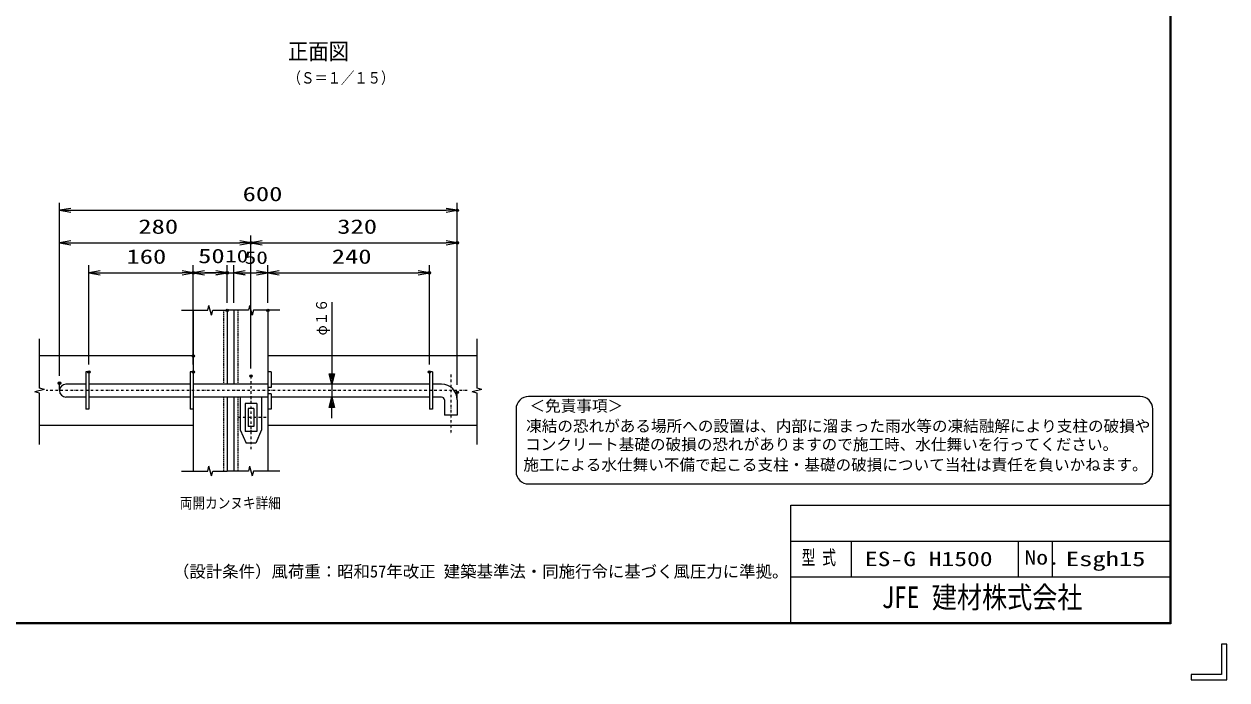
# Model space of a CAD drawing. Units: millimetres, scale not verified. Extents: x -4425 to 4425, y -3150 to 3150.
# Drawn here: x -384 to 4425, y -3150 to -526 of the extents above; entities that cross this region are included whole.
import ezdxf
from ezdxf.enums import TextEntityAlignment as Align

# ---------------------------------------------------------------- set-up
doc = ezdxf.new("R2010")
doc.units = ezdxf.units.MM
doc.header["$LTSCALE"] = 20
doc.header["$PDMODE"] = 32
doc.header["$PDSIZE"] = 10
doc.linetypes.add('USER1', pattern=[1.01, 0.5, -0.25, 0.01, -0.25])
doc.linetypes.add('USER2', pattern=[0.375, 0.25, -0.125])
for name, color, linetype, lineweight in [('0-0_1', 7, 'Continuous', 25), ('0-3_0', 1, 'Continuous', 25), ('0-5_WAKU', 7, 'Continuous', 25), ('0-6_D-TTL-TXT', 2, 'Continuous', 25)]:
    doc.layers.add(name, color=color, linetype=linetype, lineweight=lineweight)
doc.layers.add('0-4_DEFPOINTS', color=7, linetype='Continuous')
doc.styles.add('ＭＳ ゴシック', font='')
doc.styles.get('ＭＳ ゴシック').set_extended_font_data('MS Gothic')

# ---------------------------------------------------------------- blocks, each defined once
blk = doc.blocks.new('DARROWS')
at = {"layer": '0-3_0', "color": 2}
blk.add_line((0, 0), (-19.982, 0), dxfattribs=at)
blk.add_lwpolyline([(-20, -3.333), (0, 0), (-20, 3.333)], dxfattribs=at)

msp = doc.modelspace()

# ---------------------------------------------------------------- linework, layer by layer
at = {"layer": '0-0_1'}
for p, q in [((292.29, -1671.15), (292.29, -2314.35)), ((427.9, -1671.15), (427.9, -1966.84)), ((454.93, -1671.15), (454.93, -1966.84)), ((590.55, -1671.15), (590.55, -2314.35)), ((292.29, -1854.05), (-322.16, -1854.05)), ((1427.07, -1854.05), (590.55, -1854.05)), ((-137.79, -1918.07), (-137.79, -2067.43)), ((-125.22, -1918.07), (-137.79, -1918.07)), ((-125.22, -1918.07), (-125.22, -2067.43)), ((292.29, -1918.07), (279.72, -1918.07)), ((279.72, -1918.07), (279.72, -2067.43)), ((603.12, -1918.07), (590.55, -1918.07)), ((603.12, -1918.07), (603.12, -1980.46)), ((1236.22, -1918.07), (1236.22, -2067.43)), ((1248.79, -1918.07), (1236.22, -1918.07)), ((1248.79, -1918.07), (1248.79, -2067.43)), ((-242.93, -1992.75), (-242.93, -1962.78)), ((-242.93, -1992.75), (-242.93, -1962.78)), ((-137.79, -1966.84), (-217.02, -1966.84)), ((279.72, -1966.84), (-125.22, -1966.84)), ((590.55, -1966.84), (292.29, -1966.84)), ((1236.22, -1966.84), (603.12, -1966.84)), ((1284.98, -1966.84), (1248.79, -1966.84)), ((-137.79, -2018.66), (-217.02, -2018.66)), ((279.72, -2018.66), (-125.22, -2018.66)), ((590.55, -2018.66), (292.29, -2018.66)), ((427.9, -2018.66), (427.9, -2314.35)), ((454.93, -2018.66), (454.93, -2314.35)), ((479.99, -2018.66), (479.99, -2149.84)), ((565.49, -2018.66), (565.49, -2149.84)), ((603.12, -1980.46), (590.55, -1980.46)), ((603.12, -2005.04), (590.55, -2005.04)), ((603.12, -2005.04), (603.12, -2067.43)), ((1236.22, -2018.66), (603.12, -2018.66)), ((1284.98, -2018.66), (1248.79, -2018.66)), ((1347.83, -2029.69), (1347.83, -1999.72)), ((1347.83, -2029.69), (1347.83, -1999.72)), ((-125.22, -2067.43), (-137.79, -2067.43)), ((292.29, -2067.43), (279.72, -2067.43)), ((499.17, -2044.74), (499.17, -2155.82)), ((546.31, -2044.74), (499.17, -2044.74)), ((510.99, -2064.22), (510.99, -2136.34)), ((534.49, -2064.22), (510.99, -2064.22)), ((534.49, -2064.22), (534.49, -2136.34)), ((546.31, -2044.74), (546.31, -2155.82)), ((603.12, -2067.43), (590.55, -2067.43)), ((1248.79, -2067.43), (1236.22, -2067.43)), ((1296.04, -2029.69), (1296.04, -2090.3)), ((1347.83, -2029.69), (1347.83, -2090.3)), ((1347.83, -2090.3), (1296.04, -2090.3)), ((292.29, -2131.45), (-322.16, -2131.45)), ((479.99, -2149.84), (503.55, -2203.08)), ((546.31, -2155.82), (499.17, -2155.82)), ((534.49, -2136.34), (510.99, -2136.34)), ((565.49, -2149.84), (541.93, -2203.08)), ((1427.07, -2131.45), (590.55, -2131.45)), ((541.93, -2203.08), (503.55, -2203.08))]:
    msp.add_line(p, q, dxfattribs=at)
at = {"layer": '0-0_1', "color": 4}
for p, q in [((365.27, -1690.45), (354.93, -1651.85)), ((365.27, -1690.45), (370.44, -1671.15)), ((370.44, -1671.15), (427.9, -1671.15)), ((512.4, -1671.15), (427.9, -1671.15)), ((517.57, -1651.85), (512.4, -1671.15)), ((517.57, -1651.85), (527.91, -1690.45)), ((-322.16, -1982.41), (-322.16, -1785.01)), ((1427.07, -1982.41), (1427.07, -1785.01)), ((846.13, -1966.84), (846.13, -2018.66)), ((-302.86, -1987.58), (-341.46, -1997.92)), ((-302.86, -1987.58), (-322.16, -1982.41)), ((1446.37, -1987.58), (1407.76, -1997.92)), ((1446.37, -1987.58), (1427.07, -1982.41)), ((365.27, -2333.65), (354.93, -2295.05)), ((517.57, -2295.05), (512.4, -2314.35)), ((517.57, -2295.05), (527.91, -2333.65)), ((365.27, -2333.65), (370.44, -2314.35)), ((370.44, -2314.35), (427.9, -2314.35)), ((512.4, -2314.35), (427.9, -2314.35))]:
    msp.add_line(p, q, dxfattribs=at)
at = {"layer": '0-0_1', "linetype": 'USER2'}
for p, q in [((412.67, -1671.15), (412.67, -1966.84)), ((470.17, -1671.15), (470.17, -1966.84)), ((412.67, -2018.66), (412.67, -2314.35)), ((470.17, -2018.66), (470.17, -2314.35))]:
    msp.add_line(p, q, dxfattribs=at)
at = {"layer": '0-0_1', "color": 4, "linetype": 'USER1'}
for p, q in [((522.74, -1934.26), (522.74, -2226.86)), ((1321.94, -1928.48), (1321.94, -2168.25)), ((1386.98, -1992.75), (-296.61, -1992.75)), ((582.97, -2100.28), (473.54, -2100.28))]:
    msp.add_line(p, q, dxfattribs=at)
at = {"layer": '0-0_1', "color": 4}
for points in [[(244.56, -1671.15), (349.75, -1671.15), (354.93, -1651.85)], [(638.27, -1671.15), (533.08, -1671.15), (527.91, -1690.45)], [(846.13, -1639.09), (846.13, -1966.84), (835.63, -1924.88), (856.62, -1924.88), (846.13, -1966.84)], [(851.37, -1924.88), (846.13, -1945.86), (840.88, -1924.88)], [(-322.16, -2208.06), (-322.16, -2003.09), (-341.46, -1997.92)], [(846.13, -2102.59), (846.13, -2018.66), (856.62, -2060.62), (835.63, -2060.62), (846.13, -2018.66)], [(1427.07, -2208.06), (1427.07, -2003.09), (1407.76, -1997.92)], [(840.88, -2060.62), (846.13, -2039.64), (851.37, -2060.62)], [(244.56, -2314.35), (349.75, -2314.35), (354.93, -2295.05)], [(638.27, -2314.35), (533.08, -2314.35), (527.91, -2333.65)]]:
    msp.add_lwpolyline(points, dxfattribs=at)
at = {"layer": '0-0_1'}
for centre, radius, start, end in [((-217.02, -1992.75), 25.91, 90, 270), ((1284.98, -2029.69), 62.85, 0.00042, 90.00038), ((1284.98, -2029.69), 11.06, 0, 90)]:
    msp.add_arc(centre, radius, start, end, dxfattribs=at)
at = {"layer": '0-3_0'}
for p, q in [((-242.93, -1932.78), (-242.93, -1241)), ((1347.83, -1969.72), (1347.83, -1241)), ((-242.93, -1932.78), (-242.93, -1371.39)), ((522.74, -1904.26), (522.74, -1371.39)), ((522.74, -1904.26), (522.74, -1371.39)), ((1347.83, -1969.72), (1347.83, -1371.39)), ((-125.22, -1888.07), (-125.22, -1491.28)), ((292.29, -1888.07), (292.29, -1491.28)), ((292.29, -1824.05), (292.29, -1491.28)), ((427.9, -1611.15), (427.9, -1491)), ((427.9, -1641.15), (427.9, -1491.28)), ((454.93, -1641.15), (454.93, -1491)), ((454.93, -1641.15), (454.93, -1491.28)), ((590.55, -1641.15), (590.55, -1491.28)), ((590.55, -1641.15), (590.55, -1491.28)), ((1236.22, -1888.07), (1236.22, -1491.28))]:
    msp.add_line(p, q, dxfattribs=at)
at = {"layer": '0-3_0', "color": 2}
for p, q in [((-197.93, -1271), (1302.83, -1271)), ((-197.93, -1401.39), (477.74, -1401.39)), ((567.74, -1401.39), (1302.83, -1401.39)), ((-80.22, -1521.28), (247.29, -1521.28)), ((337.29, -1521.28), (382.9, -1521.28)), ((382.9, -1521), (337.9, -1521)), ((427.9, -1521), (454.93, -1521)), ((499.93, -1521), (544.93, -1521)), ((499.93, -1521.28), (545.55, -1521.28)), ((635.55, -1521.28), (1191.22, -1521.28))]:
    msp.add_line(p, q, dxfattribs=at)
at = {"layer": '0-4_DEFPOINTS'}
for p in [(1347.83, -1271), (522.74, -1401.39), (1347.83, -1401.39), (292.29, -1521.28), (427.9, -1521.28), (1236.22, -1521.28), (427.9, -1671.15), (590.55, -1671.15), (292.29, -1854.05), (-125.22, -1918.07), (292.29, -1918.07), (1236.22, -1918.07), (-242.93, -1962.78), (522.74, -1934.26), (1347.83, -1999.72)]:
    msp.add_point(p, dxfattribs=at)
at = {"layer": '0-5_WAKU'}
for p, q in [((2681.6, -2450.93), (4196.05, -2450.93)), ((2681.6, -2921), (2681.6, -2450.93)), ((2681.6, -2594.18), (4196.05, -2594.18)), ((2923.78, -2737.43), (2923.78, -2594.18)), ((3591.24, -2737.43), (3591.24, -2594.18)), ((3727.32, -2737.43), (3727.32, -2594.18)), ((2681.6, -2737.43), (4196.05, -2737.43)), ((4403.56, -3006.75), (4403.56, -3128.51)), ((4281.8, -3150), (4425.05, -3150))]:
    msp.add_line(p, q, dxfattribs=at)
msp.add_lwpolyline([(-4049.95, 2925), (4200.05, 2925), (4200.05, -2925), (-4049.95, -2925)], close=True, dxfattribs=at)
for points in [[(4198.05, 2923), (4198.05, -2923), (-4047.95, -2923)], [(4196.05, 2921), (4196.05, -2921), (-4045.95, -2921)], [(4425.05, -3150), (4425.05, -3006.75), (4403.56, -3006.75)], [(4403.56, -3128.51), (4281.8, -3128.51), (4281.8, -3150)]]:
    msp.add_lwpolyline(points, dxfattribs=at)
at = {"layer": '0-6_D-TTL-TXT'}
for p, q in [((4078.32, -2016.1), (1632.77, -2016.1)), ((1582.77, -2066.1), (1582.77, -2316.1)), ((4128.32, -2316.1), (4128.32, -2066.1)), ((1632.77, -2366.1), (4078.32, -2366.1))]:
    msp.add_line(p, q, dxfattribs=at)
for centre, start, end in [((1632.77, -2066.1), 90, 180), ((4078.32, -2066.1), 0, 90), ((1632.77, -2316.1), 180, 270), ((4078.32, -2316.1), 270, 0)]:
    msp.add_arc(centre, 50, start, end, dxfattribs=at)

# ---------------------------------------------------------------- block references
at = {"layer": '0-3_0', "xscale": 2.25, "yscale": 2.25, "rotation": 180}
for p in [(-242.93, -1271), (-242.93, -1401.39), (522.74, -1401.39), (-125.22, -1521.28), (292.29, -1521.28), (454.93, -1521), (454.93, -1521.28), (590.55, -1521.28)]:
    msp.add_blockref('DARROWS', p, dxfattribs=at)
at = {"layer": '0-3_0', "xscale": 2.25, "yscale": 2.25}
for p in [(1347.83, -1271), (522.74, -1401.39), (1347.83, -1401.39), (292.29, -1521.28), (427.9, -1521), (427.9, -1521.28), (590.55, -1521.28), (1236.22, -1521.28)]:
    msp.add_blockref('DARROWS', p, dxfattribs=at)

# ---------------------------------------------------------------- texts
at = {"layer": '0-0_1', "color": 4, "style": 'ＭＳ ゴシック'}
for s, height, width, p in [('正面図', 66.21, 0.9, (670.75, -688.43)), ('（Ｓ＝１／１５）', 45.88, 0.85, (670, -778.18)), ('両開カンヌキ詳細', 43.55, 0.85, (238.35, -2477.08))]:
    msp.add_text(s, height=height, dxfattribs=dict(at, width=width)).set_placement(p, align=Align.BOTTOM_LEFT)
at = {"layer": '0-0_1', "color": 4, "style": 'ＭＳ ゴシック', "width": 0.9}
msp.add_text('φ１６', height=43.26, rotation=90, dxfattribs=at).set_placement((839.46, -1771.57), align=Align.BOTTOM_LEFT)
at = {"layer": '0-3_0', "color": 3, "style": 'ＭＳ ゴシック', "width": 1.35}
for s, height, p in [('600', 57.77, (489.45, -1252.1)), ('280', 57.77, (72.41, -1382.49)), ('320', 57.77, (867.79, -1382.49)), ('160', 57.77, (25.04, -1502.39)), ('50', 57.77, (311.55, -1500.1)), ('10', 50.51, (419.48, -1494.96)), ('50', 50.51, (497.61, -1500.96)), ('240', 57.77, (845.88, -1502.39))]:
    msp.add_text(s, height=height, dxfattribs=at).set_placement(p, align=Align.BOTTOM_LEFT)
at = {"layer": '0-5_WAKU', "style": 'ＭＳ ゴシック'}
for s, height, width, p in [('型 式', 57.73, 0.7, (2724.35, -2706.02)), ('ES-G H1500', 57.73, 1.3, (2977.43, -2711.99)), ('No.', 57.73, 1.2, (3615.59, -2706.02)), ('Esgh15', 57.73, 1.35, (3780.97, -2711.99)), ('JFE 建材株式会社', 86.59, 0.85, (3044.67, -2888.67))]:
    msp.add_text(s, height=height, dxfattribs=dict(at, width=width)).set_placement(p, align=Align.BOTTOM_LEFT)
at = {"layer": '0-6_D-TTL-TXT', "color": 7, "style": 'ＭＳ ゴシック'}
for s, height, p in [('＜免責事項＞ \u3000\u3000', 45.75, (1636.47, -2090.28)), ('凍結の恐れがある場所への設置は、内部に溜まった雨水等の凍結融解により支柱の破損や', 45.75, (1622.95, -2170.77)), ('コンクリート基礎の破損の恐れがありますので施工時、水仕舞いを行ってください。', 45.75, (1618.84, -2244.2)), ('施工による水仕舞い不備で起こる支柱・基礎の破損について当社は責任を負いかねます。 ', 45.75, (1611.85, -2325.69)), ('（設計条件）風荷重：昭和57年改正 建築基準法・同施行令に基づく風圧力に準拠。', 48.11, (211, -2754.6))]:
    msp.add_text(s, height=height, dxfattribs=at).set_placement(p, align=Align.BOTTOM_LEFT)

doc.saveas('drawing.dxf')
